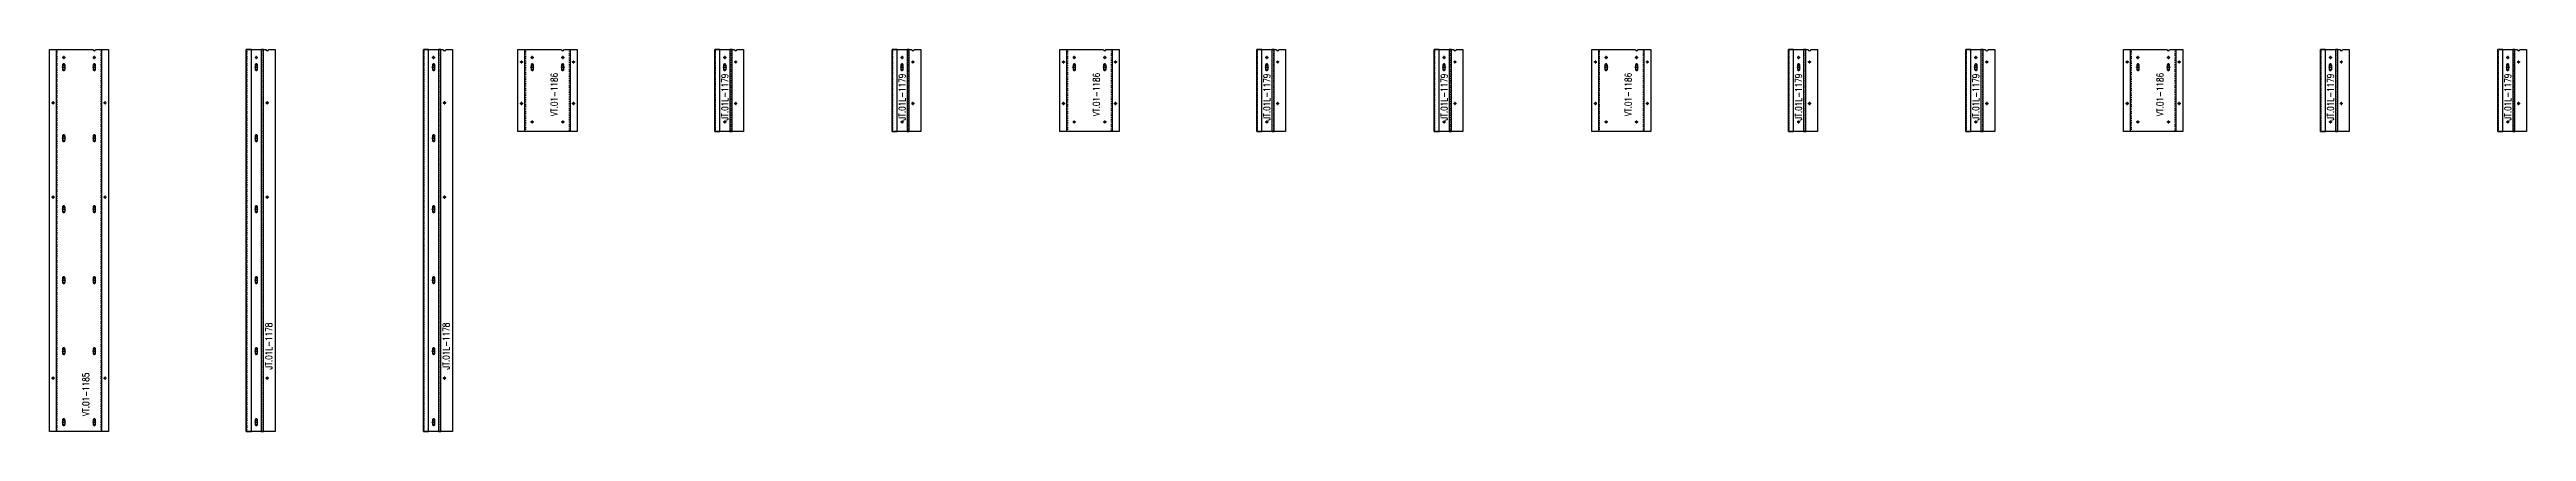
# Model space of a CAD drawing. Header units: inches. Extents: x 841 to 14134, y -5681 to -3225.
# Drawn here: x 2309.9 to 2589.3, y -5681.3 to -5638.3 of the extents above; entities that cross this region are included whole.
import ezdxf

# ---------------------------------------------------------------- set-up
doc = ezdxf.new("R2010")
doc.units = ezdxf.units.IN
doc.header["$MEASUREMENT"] = 0
for name, pattern in [('NBK_Center', [0.541667, 0.333333, -0.0625, 0.083333, -0.0625]), ('NBK_Center2', [0.270833, 0.166667, -0.03125, 0.041667, -0.03125]), ('NBK_Hidden', [0.125, 0.083333, -0.041667])]:
    doc.linetypes.add(name, pattern=pattern)
doc.layers.get('Defpoints').update_dxf_attribs({"color": 250, "lineweight": 0})
for name, color, linetype, lineweight in [('!Extrusion', 140, 'Continuous', 25), ('!Linetype_Center', 220, 'NBK_Center', 9), ('!Linetype_Center2', 222, 'NBK_Center2', 9)]:
    doc.layers.add(name, color=color, linetype=linetype, lineweight=lineweight)
doc.styles.add('Romans', font='romans.shx', dxfattribs={"width": 0.8})

# ---------------------------------------------------------------- blocks, each defined once
blk = doc.blocks.new('TAP HOLE_5mm')
at = {"layer": '!Linetype_Center2'}
for points in [[(-0.18, 0), (0.18, 0)], [(0, 0.18), (0, -0.18)]]:
    blk.add_lwpolyline(points, dxfattribs=at)
blk.add_circle((0, 0), 0.101)
blk = doc.blocks.new('WEEP HOLE')
at = {"layer": '!Linetype_Center'}
for p, q in [((-0.22, 0.37), (0.22, 0.37)), ((0, 0.83), (0, -0.08))]:
    blk.add_line(p, q, dxfattribs=at)
at = {"color": 0}
blk.add_lwpolyline([(-0.14, 0.61), (-0.14, 0.14, 0.414214), (0, 0, 0.414214), (0.14, 0.14), (0.14, 0.61, 0.414214), (0, 0.75, 0.414214)], format="xyb", close=True, dxfattribs=at)
blk = doc.blocks.new('JT.01L-1179')
at = {"layer": '!Extrusion'}
blk.add_lwpolyline([(3.25, 0), (0, 0), (0, 9.24), (2.22, 9.24, 1), (2.5, 9.24), (3.25, 9.24)], format="xyb", close=True, dxfattribs=at)
at = {"layer": '!Extrusion', "linetype": 'NBK_Hidden'}
for points in [[(0, 9.24), (0, 0), (0.08, 0), (0.08, 9.24)], [(1.87, 9.24), (1.87, 0), (1.95, 0), (1.95, 9.24)]]:
    blk.add_lwpolyline(points, close=True, dxfattribs=at)
at = {"layer": '!Extrusion'}
for points in [[(0, 9.24), (0, 0), (0.57, 0), (0.57, 9.24)], [(1.69, 9.24), (1.69, 0), (1.95, 0), (1.95, 9.24)]]:
    blk.add_lwpolyline(points, close=True, dxfattribs=at)
at = {"layer": '!Extrusion', "rotation": 360}
for p in [(1.13, 8.36), (2.36, 7.85), (2.36, 3.17), (1.13, 1.09)]:
    blk.add_blockref('TAP HOLE_5mm', p, dxfattribs=at)
at = {"layer": '!Extrusion'}
blk.add_blockref('WEEP HOLE', (1.13, 6.88), dxfattribs=at)
at = {"layer": 'Defpoints', "color": 2, "insert": (1.13, 3.89), "char_height": 0.75, "width": 1.65, "attachment_point": 5, "rotation": 90, "style": 'Romans'}
blk.add_mtext('JT.01L-1179', dxfattribs=at)
blk = doc.blocks.new('VT.01-1186')
at = {"layer": '!Extrusion'}
blk.add_lwpolyline([(3.33, 0), (-3.33, 0), (-3.33, 9.24), (1.58, 9.24, 1), (1.86, 9.24), (3.33, 9.24)], format="xyb", close=True, dxfattribs=at)
blk.add_lwpolyline([(1.86, 9.24), (2.54, 9.24), (2.54, 0), (-2.54, 0), (-2.54, 9.24), (1.58, 9.24)], dxfattribs=at)
at = {"layer": '!Extrusion', "linetype": 'NBK_Hidden'}
blk.add_lwpolyline([(1.86, 9.24), (2.46, 9.24), (2.46, 0), (-2.46, 0), (-2.46, 9.24), (1.58, 9.24)], dxfattribs=at)
at = {"layer": '!Extrusion'}
for name, p in [('TAP HOLE_5mm', (-1.72, 8.36)), ('TAP HOLE_5mm', (1.72, 8.36)), ('TAP HOLE_5mm', (-2.93, 7.85)), ('WEEP HOLE', (-1.72, 6.88)), ('WEEP HOLE', (1.72, 6.88)), ('TAP HOLE_5mm', (2.93, 7.85)), ('TAP HOLE_5mm', (-2.93, 3.17)), ('TAP HOLE_5mm', (2.93, 3.17)), ('TAP HOLE_5mm', (-1.72, 1.09)), ('TAP HOLE_5mm', (1.72, 1.09))]:
    blk.add_blockref(name, p, dxfattribs=at)
at = {"layer": 'Defpoints', "color": 1, "insert": (0.77, 4.18), "char_height": 0.75, "width": 1.65, "attachment_point": 5, "rotation": 90, "style": 'Romans'}
blk.add_mtext('VT.01-1186', dxfattribs=at)
blk = doc.blocks.new('VT.01-1185')
at = {"layer": '!Extrusion'}
blk.add_lwpolyline([(3.33, 0), (-3.33, 0), (-3.33, 43.03), (1.58, 43.03, 1), (1.86, 43.03), (3.33, 43.03)], format="xyb", close=True, dxfattribs=at)
blk.add_lwpolyline([(1.86, 43.03), (2.54, 43.03), (2.54, 0), (-2.54, 0), (-2.54, 43.03), (1.58, 43.03)], dxfattribs=at)
at = {"layer": '!Extrusion', "linetype": 'NBK_Hidden'}
blk.add_lwpolyline([(1.86, 43.03), (2.46, 43.03), (2.46, 0), (-2.46, 0), (-2.46, 43.03), (1.58, 43.03)], dxfattribs=at)
at = {"layer": '!Extrusion'}
for name, p in [('TAP HOLE_5mm', (-1.72, 42.15)), ('TAP HOLE_5mm', (1.72, 42.15)), ('WEEP HOLE', (-1.72, 40.68)), ('WEEP HOLE', (1.72, 40.68)), ('TAP HOLE_5mm', (-2.93, 37.03)), ('TAP HOLE_5mm', (2.93, 37.03)), ('WEEP HOLE', (-1.72, 32.68)), ('WEEP HOLE', (1.72, 32.68)), ('TAP HOLE_5mm', (-2.93, 26.4)), ('WEEP HOLE', (-1.72, 24.68)), ('WEEP HOLE', (1.72, 24.68)), ('TAP HOLE_5mm', (2.93, 26.4)), ('WEEP HOLE', (-1.72, 16.68)), ('WEEP HOLE', (1.72, 16.68)), ('WEEP HOLE', (-1.72, 8.68)), ('WEEP HOLE', (1.72, 8.68)), ('TAP HOLE_5mm', (-2.93, 6)), ('TAP HOLE_5mm', (2.93, 6)), ('WEEP HOLE', (-1.72, 0.67)), ('WEEP HOLE', (1.72, 0.67))]:
    blk.add_blockref(name, p, dxfattribs=at)
at = {"layer": 'Defpoints', "color": 1, "insert": (0.77, 4.18), "char_height": 0.75, "width": 1.65, "attachment_point": 5, "rotation": 90, "style": 'Romans'}
blk.add_mtext('VT.01-1185', dxfattribs=at)
blk = doc.blocks.new('JT.01L-1178')
at = {"layer": '!Extrusion'}
blk.add_lwpolyline([(3.25, 0), (0, 0), (0, 43.03), (2.22, 43.03, 1), (2.5, 43.03), (3.25, 43.03)], format="xyb", close=True, dxfattribs=at)
at = {"layer": '!Extrusion', "linetype": 'NBK_Hidden'}
for points in [[(0, 43.03), (0, 0), (0.08, 0), (0.08, 43.03)], [(1.87, 43.03), (1.87, 0), (1.95, 0), (1.95, 43.03)]]:
    blk.add_lwpolyline(points, close=True, dxfattribs=at)
at = {"layer": '!Extrusion'}
for points in [[(0, 43.03), (0, 0), (0.57, 0), (0.57, 43.03)], [(1.69, 43.03), (1.69, 0), (1.95, 0), (1.95, 43.03)]]:
    blk.add_lwpolyline(points, close=True, dxfattribs=at)
at = {"layer": '!Extrusion', "rotation": 360}
for p in [(1.13, 42.15), (2.36, 37.03), (2.36, 26.4), (2.36, 6)]:
    blk.add_blockref('TAP HOLE_5mm', p, dxfattribs=at)
at = {"layer": '!Extrusion'}
for p in [(1.13, 40.68), (1.13, 32.68), (1.13, 24.68), (1.13, 16.68), (1.13, 8.68), (1.13, 0.67)]:
    blk.add_blockref('WEEP HOLE', p, dxfattribs=at)
at = {"layer": 'Defpoints', "color": 2, "insert": (2.54, 9.62), "char_height": 0.75, "width": 1.65, "attachment_point": 5, "rotation": 90, "style": 'Romans'}
blk.add_mtext('JT.01L-1178', dxfattribs=at)
blk = doc.blocks.new('NORTH PENTHOUSE TRACK')
at = {"color": 3}
blk.add_blockref('VT.01-1185', (534, 16.19), dxfattribs=at)
at = {"color": 144}
for name, p in [('JT.01L-1178', (552.87, 16.19)), ('JT.01L-1178', (572.87, 16.19)), ('JT.01L-1179', (605.72, 49.98)), ('JT.01L-1179', (625.72, 49.98)), ('JT.01L-1179', (666.87, 49.98)), ('JT.01L-1179', (686.87, 49.98)), ('JT.01L-1179', (726.87, 49.98)), ('JT.01L-1179', (746.87, 49.98)), ('JT.01L-1179', (786.87, 49.98)), ('JT.01L-1179', (806.87, 49.98))]:
    blk.add_blockref(name, p, dxfattribs=at)
at = {"color": 6}
for p in [(586.85, 49.98), (648, 49.98), (708, 49.98), (768, 49.98)]:
    blk.add_blockref('VT.01-1186', p, dxfattribs=at)

msp = doc.modelspace()

# ---------------------------------------------------------------- block references
at = {"color": 144}
msp.add_blockref('NORTH PENTHOUSE TRACK', (1779.21, -5697.51, -1349.31), dxfattribs=at)

doc.saveas('drawing.dxf')
